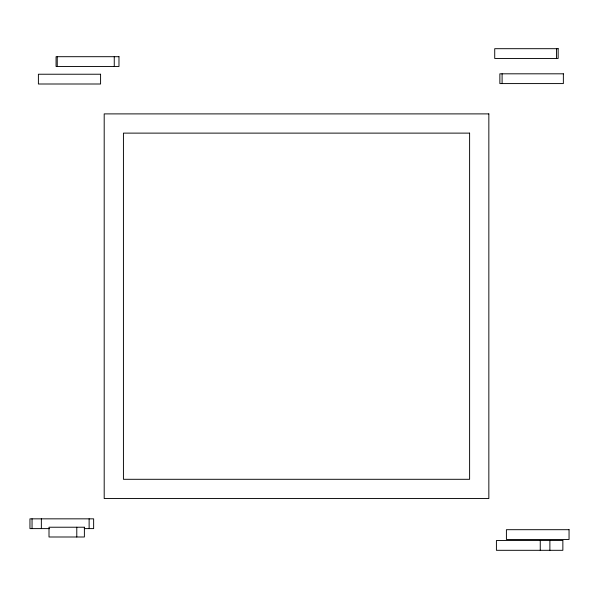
<?xml version="1.0" encoding="UTF-8"?>
<svg xmlns="http://www.w3.org/2000/svg" width="599" height="599" viewBox="0 0 599 599"><rect width="100%" height="100%" fill="white"/><g stroke="black" fill="none" stroke-linecap="round" stroke-linejoin="round"><path stroke-width="0.9" d="M49.62 528.61L29.95 528.61L29.95 518.839L93.639 518.839L93.639 528.61L84.362 528.61M556.449 48.691L556.449 58.462M549.882 540.538L549.882 550.309M540.253 540.538L540.253 550.309M502.097 73.812L502.097 83.583M114.259 56.695L114.259 66.467M89.124 518.839L89.124 528.61M76.784 527.225L76.784 536.996M57.249 56.695L57.249 66.467M41.353 518.839L41.353 528.61M32.047 518.839L32.047 528.61M558.148 48.691L494.722 48.691L494.722 58.462L558.148 58.462L558.148 48.691M118.976 56.695L56.066 56.695L56.066 66.467L118.976 66.467L118.976 56.695M563.36 73.812L499.866 73.812L499.866 83.583L563.36 83.583L563.36 73.812M100.58 74.231L38.396 74.231L38.396 84.002L100.58 84.002L100.58 74.231M488.844 113.892L104.196 113.892L104.196 498.533L488.844 498.533L488.844 113.892M469.609 133.12L123.431 133.12L123.431 479.297L469.609 479.297L469.609 133.12M84.384 527.225L49.006 527.225L49.006 536.996L84.384 536.996L84.384 527.225M569.05 529.696L506.41 529.696L506.41 539.467L569.05 539.467L569.05 529.696M562.858 540.538L496.414 540.538L496.414 550.309L562.858 550.309L562.858 540.538"/></g></svg>
